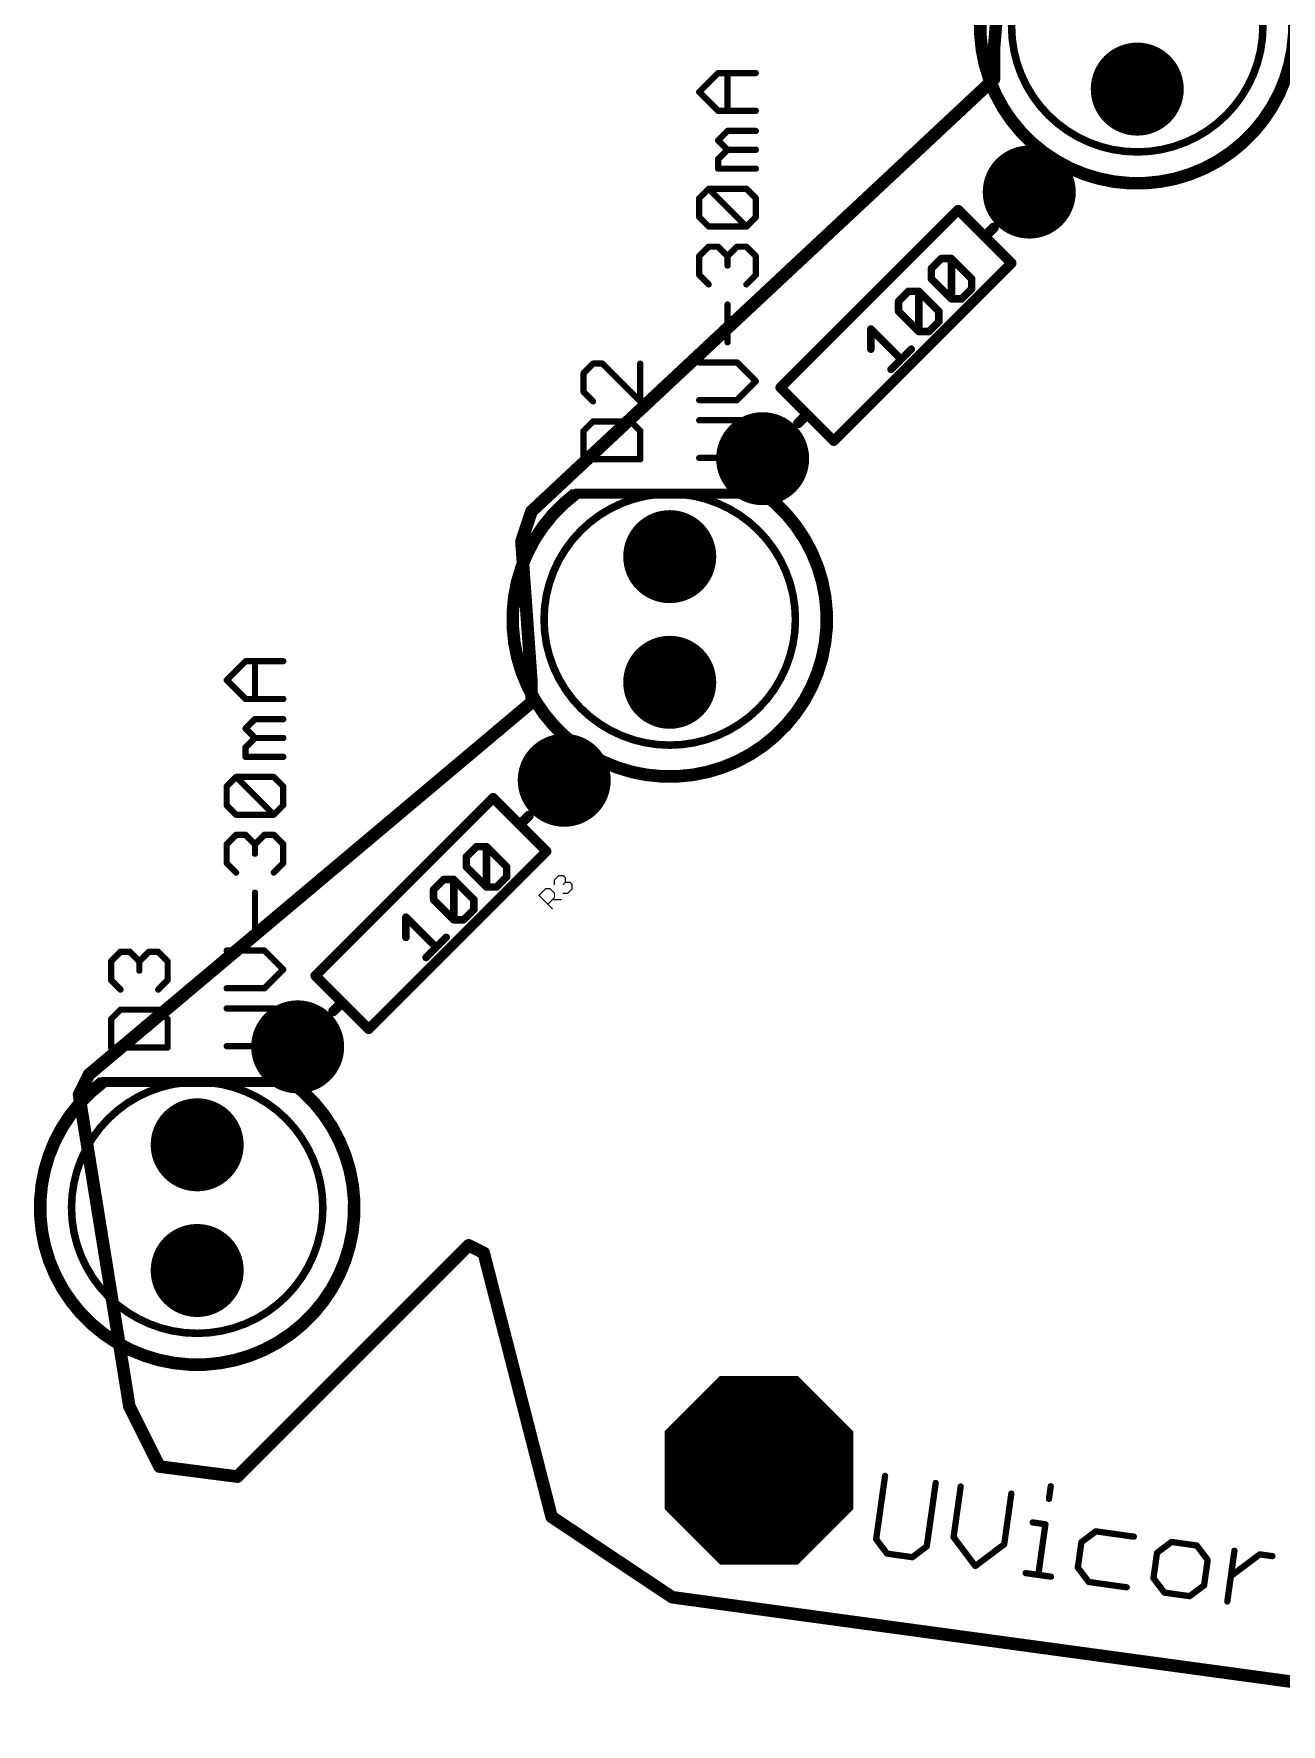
# Model space of a CAD drawing. Extents: x -0.04 to 2.24, y 0.03 to 2.73.
# Drawn here: x -0.036 to 0.957, y 0.035 to 1.38 of the extents above; entities that cross this region are included whole.
import ezdxf

# ---------------------------------------------------------------- set-up
doc = ezdxf.new("R2010")
doc.units = 0
for name, color, linetype in [('17', 82, 'CONTINUOUS'), ('20', 7, 'CONTINUOUS'), ('21', 253, 'CONTINUOUS'), ('25', 253, 'CONTINUOUS'), ('27', 253, 'CONTINUOUS')]:
    doc.layers.add(name, color=color, linetype=linetype)

# ---------------------------------------------------------------- blocks, each defined once
blk = doc.blocks.new('ROUNDP')
at = {"const_width": 0.5}
blk.add_lwpolyline([(0, -0.25, 1), (0, 0.25, 1), (0, -0.25)], format="xyb", dxfattribs=at)
blk = doc.blocks.new('OCTAGONP')
at = {"const_width": 0.5}
blk.add_lwpolyline([(-0.25, -0.103553), (-0.25, 0.103553), (-0.103553, 0.25), (0.103553, 0.25), (0.25, 0.103553), (0.25, -0.103553), (0.103553, -0.25), (-0.103553, -0.25), (-0.25, -0.103553), (-0.25, 0.103553)], dxfattribs=at)

msp = doc.modelspace()

# ---------------------------------------------------------------- linework, layer by layer
at = {"layer": '20', "const_width": 0.01}
for points in [[(0.728, 1.368), (0.736, 1.464)], [(0.728, 1.344), (0.728, 1.368)], [(0.36, 1), (0.728, 1.344)], [(0.352, 0.976), (0.36, 1)], [(0.36, 0.864), (0.352, 0.976)], [(0.36, 0.848), (0.36, 0.864)], [(0.008, 0.552), (0.36, 0.848)], [(0, 0.536), (0.008, 0.552)], [(0.04, 0.288), (0, 0.536)], [(0.31, 0.416), (0.126, 0.232)], [(0.322, 0.41), (0.31, 0.416)], [(0.376, 0.2), (0.322, 0.41)], [(0.064, 0.24), (0.04, 0.288)], [(0.126, 0.232), (0.064, 0.24)], [(0.472, 0.136), (0.376, 0.2)], [(1.176, 0.04), (0.472, 0.136)]]:
    msp.add_lwpolyline(points, dxfattribs=at)
at = {"layer": '20', "const_width": 0.005}
for points in [[(0.7305, 1.368, 1), (0.7255, 1.368)], [(0.725509, 1.368208, 1), (0.730491, 1.367792)], [(0.7255, 1.344, 1), (0.7305, 1.344)], [(0.729707, 1.342174, 1), (0.726293, 1.345826)], [(0.358293, 1.001826, 1), (0.361707, 0.998174)], [(0.362372, 0.999209, 1), (0.357628, 1.000791)], [(0.354494, 0.976178, 1), (0.349506, 0.975822)], [(0.349628, 0.976791, 1), (0.354372, 0.975209)], [(0.3625, 0.864, 1), (0.3575, 0.864)], [(0.357506, 0.863822, 1), (0.362494, 0.864178)], [(0.3575, 0.848, 1), (0.3625, 0.848)], [(0.361609, 0.846087, 1), (0.358391, 0.849913)], [(0.006391, 0.553913, 1), (0.009609, 0.550087)], [(0.010236, 0.550882, 1), (0.005764, 0.553118)], [(0.002468, 0.536398, 1), (-0.002468, 0.535602)], [(-0.002236, 0.537118, 1), (0.002236, 0.534882)], [(0.311118, 0.418236, 1), (0.308882, 0.413764)], [(0.311768, 0.414232, 1), (0.308232, 0.417768)], [(0.324421, 0.410623, 1), (0.319579, 0.409377)], [(0.320882, 0.407764, 1), (0.323118, 0.412236)], [(0.042236, 0.289118, 1), (0.037764, 0.286882)], [(0.037532, 0.287602, 1), (0.042468, 0.288398)], [(0.06432, 0.242479, 1), (0.06368, 0.237521)], [(0.061764, 0.238882, 1), (0.066236, 0.241118)], [(0.124232, 0.233768, 1), (0.127768, 0.230232)], [(0.12568, 0.229521, 1), (0.12632, 0.234479)], [(0.377387, 0.20208, 1), (0.374613, 0.19792)], [(0.373579, 0.199377, 1), (0.378421, 0.200623)], [(0.472338, 0.138477, 1), (0.471662, 0.133523)], [(0.470613, 0.13392, 1), (0.473387, 0.13808)]]:
    msp.add_lwpolyline(points, format="xyb", dxfattribs=at)
at = {"layer": '21'}
for points, const_width in [([(0.767, 1.486, 3), (0.917, 1.486)], 0.01), ([(0.842, 1.286, 1), (0.842, 1.486, 1), (0.842, 1.286)], 0.006), ([(0.700912, 1.241338, 1), (0.698083, 1.23851)], 0.004), ([(0.700912, 1.23851, 1), (0.698083, 1.241338)], 0.004), ([(0.729196, 1.224368, 1), (0.726368, 1.227196)], 0.004), ([(0.722125, 1.220125, 1), (0.719296, 1.217296)], 0.004), ([(0.719296, 1.220125, 1), (0.722125, 1.217296)], 0.004), ([(0.719296, 1.217296, 1), (0.722125, 1.220125)], 0.004), ([(0.686171, 1.202683, 1), (0.686171, 1.199683)], 0.003), ([(0.687232, 1.200122, 1), (0.68511, 1.202243)], 0.003), ([(0.695692, 1.201183, 1), (0.692692, 1.201183)], 0.003), ([(0.695252, 1.202243, 1), (0.693131, 1.200122)], 0.003), ([(0.694192, 1.199683, 1), (0.694192, 1.202683)], 0.003), ([(0.743338, 1.196083, 1), (0.74051, 1.198912)], 0.004), ([(0.74051, 1.196083, 1), (0.743338, 1.198912)], 0.004), ([(0.67965, 1.193162, 1), (0.67665, 1.193162)], 0.003), ([(0.67709, 1.194223, 1), (0.679211, 1.192101)], 0.003), ([(0.67665, 1.185141, 1), (0.67965, 1.185141)], 0.003), ([(0.679211, 1.186202, 1), (0.67709, 1.184081)], 0.003), ([(0.711733, 1.185141, 1), (0.708733, 1.185141)], 0.003), ([(0.709172, 1.184081, 1), (0.711294, 1.186202)], 0.003), ([(0.660127, 1.176639, 1), (0.660127, 1.173639)], 0.003), ([(0.661188, 1.174078, 1), (0.659067, 1.1762)], 0.003), ([(0.669209, 1.1762, 1), (0.667087, 1.174078)], 0.003), ([(0.669648, 1.175139, 1), (0.666648, 1.175139)], 0.003), ([(0.668148, 1.173639, 1), (0.668148, 1.176639)], 0.003), ([(0.694192, 1.1706, 1), (0.694192, 1.1676)], 0.003), ([(0.692692, 1.1691, 1), (0.695692, 1.1691)], 0.003), ([(0.693131, 1.168039, 1), (0.695252, 1.17016)], 0.003), ([(0.701152, 1.17016, 1), (0.703273, 1.168039)], 0.003), ([(0.702212, 1.1676, 1), (0.702212, 1.1706)], 0.003), ([(0.708733, 1.17712, 1), (0.711733, 1.17712)], 0.003), ([(0.711294, 1.17606, 1), (0.709172, 1.178181)], 0.003), ([(0.653607, 1.167118, 1), (0.650607, 1.167118)], 0.003), ([(0.651046, 1.168179, 1), (0.653167, 1.166058)], 0.003), ([(0.653167, 1.160158, 1), (0.651046, 1.158037)], 0.003), ([(0.650607, 1.159098, 1), (0.653607, 1.159098)], 0.003), ([(0.685689, 1.159098, 1), (0.682689, 1.159098)], 0.003), ([(0.683129, 1.158037, 1), (0.68525, 1.160158)], 0.003), ([(0.631573, 1.145085, 1), (0.628573, 1.145085)], 0.003), ([(0.631134, 1.146146, 1), (0.629013, 1.144024)], 0.003), ([(0.668148, 1.144556, 1), (0.668148, 1.141556)], 0.003), ([(0.666648, 1.143056, 1), (0.669648, 1.143056)], 0.003), ([(0.667087, 1.141995, 1), (0.669209, 1.144117)], 0.003), ([(0.675108, 1.144117, 1), (0.677229, 1.141995)], 0.003), ([(0.676169, 1.141556, 1), (0.676169, 1.144556)], 0.003), ([(0.682689, 1.151077, 1), (0.685689, 1.151077)], 0.003), ([(0.68525, 1.150016, 1), (0.683129, 1.152137)], 0.003), ([(0.628573, 1.129043, 1), (0.631573, 1.129043)], 0.003), ([(0.663217, 1.127983, 1), (0.661095, 1.130104)], 0.003), ([(0.653075, 1.119962, 1), (0.655196, 1.122083)], 0.003), ([(0.645054, 1.114063, 1), (0.647175, 1.111941)], 0.003), ([(0.55949, 1.099917, 1), (0.556662, 1.097088)], 0.004), ([(0.556662, 1.099917, 1), (0.55949, 1.097088)], 0.004), ([(0.580703, 1.078703, 1), (0.577875, 1.075875)], 0.004), ([(0.580703, 1.075875, 1), (0.577875, 1.078703)], 0.004), ([(0.577875, 1.075875, 1), (0.580703, 1.078703)], 0.004), ([(0.570804, 1.071632, 1), (0.573632, 1.068804)], 0.004), ([(0.599088, 1.05749, 1), (0.601917, 1.054662)], 0.004), ([(0.599088, 1.054662, 1), (0.601917, 1.05749)], 0.004), ([(0.395, 1.014, 3), (0.545, 1.014)], 0.01), ([(0.47, 0.814, 1), (0.47, 1.014, 1), (0.47, 0.814)], 0.006), ([(0.395, 1.016, 1), (0.395, 1.012)], 0.004), ([(0.545, 1.012, 1), (0.545, 1.016)], 0.004), ([(0.330912, 0.773338, 1), (0.328083, 0.77051)], 0.004), ([(0.330912, 0.77051, 1), (0.328083, 0.773338)], 0.004), ([(0.352125, 0.752125, 1), (0.349296, 0.749296)], 0.004), ([(0.349296, 0.752125, 1), (0.352125, 0.749296)], 0.004), ([(0.349296, 0.749296, 1), (0.352125, 0.752125)], 0.004), ([(0.359196, 0.756368, 1), (0.356368, 0.759196)], 0.004), ([(0.30965, 0.725162, 1), (0.30665, 0.725162)], 0.003), ([(0.30709, 0.726223, 1), (0.309211, 0.724101)], 0.003), ([(0.316171, 0.734683, 1), (0.316171, 0.731683)], 0.003), ([(0.317232, 0.732122, 1), (0.31511, 0.734243)], 0.003), ([(0.325692, 0.733183, 1), (0.322692, 0.733183)], 0.003), ([(0.325252, 0.734243, 1), (0.323131, 0.732122)], 0.003), ([(0.324192, 0.731683, 1), (0.324192, 0.734683)], 0.003), ([(0.373338, 0.728083, 1), (0.37051, 0.730912)], 0.004), ([(0.37051, 0.728083, 1), (0.373338, 0.730912)], 0.004), ([(0.30665, 0.717141, 1), (0.30965, 0.717141)], 0.003), ([(0.309211, 0.718202, 1), (0.30709, 0.716081)], 0.003), ([(0.341733, 0.717141, 1), (0.338733, 0.717141)], 0.003), ([(0.339172, 0.716081, 1), (0.341294, 0.718202)], 0.003), ([(0.283607, 0.699118, 1), (0.280607, 0.699118)], 0.003), ([(0.281046, 0.700179, 1), (0.283167, 0.698058)], 0.003), ([(0.290127, 0.708639, 1), (0.290127, 0.705639)], 0.003), ([(0.291188, 0.706078, 1), (0.289067, 0.7082)], 0.003), ([(0.299209, 0.7082, 1), (0.297087, 0.706078)], 0.003), ([(0.299648, 0.707139, 1), (0.296648, 0.707139)], 0.003), ([(0.298148, 0.705639, 1), (0.298148, 0.708639)], 0.003), ([(0.324192, 0.7026, 1), (0.324192, 0.6996)], 0.003), ([(0.322692, 0.7011, 1), (0.325692, 0.7011)], 0.003), ([(0.323131, 0.700039, 1), (0.325252, 0.70216)], 0.003), ([(0.331152, 0.70216, 1), (0.333273, 0.700039)], 0.003), ([(0.332212, 0.6996, 1), (0.332212, 0.7026)], 0.003), ([(0.338733, 0.70912, 1), (0.341733, 0.70912)], 0.003), ([(0.341294, 0.70806, 1), (0.339172, 0.710181)], 0.003), ([(0.283167, 0.692158, 1), (0.281046, 0.690037)], 0.003), ([(0.280607, 0.691098, 1), (0.283607, 0.691098)], 0.003), ([(0.315689, 0.691098, 1), (0.312689, 0.691098)], 0.003), ([(0.313129, 0.690037, 1), (0.31525, 0.692158)], 0.003), ([(0.31525, 0.682016, 1), (0.313129, 0.684137)], 0.003), ([(0.261573, 0.677085, 1), (0.258573, 0.677085)], 0.003), ([(0.261134, 0.678146, 1), (0.259013, 0.676024)], 0.003), ([(0.298148, 0.676556, 1), (0.298148, 0.673556)], 0.003), ([(0.296648, 0.675056, 1), (0.299648, 0.675056)], 0.003), ([(0.297087, 0.673995, 1), (0.299209, 0.676117)], 0.003), ([(0.305108, 0.676117, 1), (0.307229, 0.673995)], 0.003), ([(0.306169, 0.673556, 1), (0.306169, 0.676556)], 0.003), ([(0.312689, 0.683077, 1), (0.315689, 0.683077)], 0.003), ([(0.258573, 0.661043, 1), (0.261573, 0.661043)], 0.003), ([(0.293217, 0.659983, 1), (0.291095, 0.662104)], 0.003), ([(0.275054, 0.646063, 1), (0.277175, 0.643941)], 0.003), ([(0.283075, 0.651962, 1), (0.285196, 0.654083)], 0.003), ([(0.18949, 0.631917, 1), (0.186662, 0.629088)], 0.004), ([(0.186662, 0.631917, 1), (0.18949, 0.629088)], 0.004), ([(0.200804, 0.603632, 1), (0.203632, 0.600804)], 0.004), ([(0.210703, 0.610703, 1), (0.207875, 0.607875)], 0.004), ([(0.210703, 0.607875, 1), (0.207875, 0.610703)], 0.004), ([(0.207875, 0.607875, 1), (0.210703, 0.610703)], 0.004), ([(0.229088, 0.58949, 1), (0.231917, 0.586662)], 0.004), ([(0.229088, 0.586662, 1), (0.231917, 0.58949)], 0.004), ([(0.019, 0.546, 3), (0.169, 0.546)], 0.01), ([(0.094, 0.346, 1), (0.094, 0.546, 1), (0.094, 0.346)], 0.006), ([(0.019, 0.548, 1), (0.019, 0.544)], 0.004), ([(0.169, 0.544, 1), (0.169, 0.548)], 0.004), ([(0.642558, 0.232412, 1), (0.640083, 0.23276)], 0.0025), ([(0.682863, 0.226747, 1), (0.680388, 0.227095)], 0.0025), ([(0.702739, 0.223954, 1), (0.700263, 0.224302)], 0.0025), ([(0.743044, 0.218289, 1), (0.740568, 0.218637)], 0.0025), ([(0.77052, 0.214428, 1), (0.772995, 0.21408)], 0.0025), ([(0.774411, 0.224156, 1), (0.771936, 0.224504)], 0.0025), ([(0.759023, 0.196755, 1), (0.758675, 0.194279)], 0.0025), ([(0.770163, 0.193927, 1), (0.767687, 0.194275)], 0.0025), ([(0.768751, 0.192863, 1), (0.769099, 0.195339)], 0.0025), ([(0.809219, 0.1897, 1), (0.808871, 0.187225)], 0.0025), ([(0.809798, 0.187464, 1), (0.808293, 0.189461)], 0.0025), ([(0.635238, 0.182956, 1), (0.633241, 0.181452)], 0.0025), ([(0.633002, 0.182378, 1), (0.635478, 0.18203)], 0.0025), ([(0.673307, 0.176713, 1), (0.675783, 0.176365)], 0.0025), ([(0.675297, 0.175541, 1), (0.673793, 0.177538)], 0.0025), ([(0.696834, 0.184575, 1), (0.694838, 0.18307)], 0.0025), ([(0.694598, 0.183996, 1), (0.697074, 0.183648)], 0.0025), ([(0.734904, 0.178332, 1), (0.737379, 0.177984)], 0.0025), ([(0.736894, 0.177159, 1), (0.735389, 0.179156)], 0.0025), ([(0.796801, 0.180801, 1), (0.798305, 0.178804)], 0.0025), ([(0.798791, 0.179628, 1), (0.796315, 0.179976)], 0.0025), ([(0.8391, 0.182976, 1), (0.839448, 0.185452)], 0.0025), ([(0.8694, 0.181242, 1), (0.869052, 0.178767)], 0.0025), ([(0.869978, 0.179006, 1), (0.868473, 0.181003)], 0.0025), ([(0.890377, 0.177925, 1), (0.88838, 0.17642)], 0.0025), ([(0.889204, 0.175934, 1), (0.889552, 0.17841)], 0.0025), ([(0.920568, 0.172789, 1), (0.918092, 0.173137)], 0.0025), ([(0.643074, 0.171949, 1), (0.642726, 0.169474)], 0.0025), ([(0.641902, 0.169959, 1), (0.643898, 0.171464)], 0.0025), ([(0.6623, 0.168877, 1), (0.663805, 0.166881)], 0.0025), ([(0.662879, 0.166641, 1), (0.663227, 0.169117)], 0.0025), ([(0.712404, 0.161836, 1), (0.713909, 0.159839)], 0.0025), ([(0.712158, 0.160085, 1), (0.714155, 0.16159)], 0.0025), ([(0.795719, 0.160402, 1), (0.793722, 0.158897)], 0.0025), ([(0.856981, 0.172343, 1), (0.858486, 0.170346)], 0.0025), ([(0.858971, 0.17117, 1), (0.856495, 0.171518)], 0.0025), ([(0.899276, 0.165506, 1), (0.896801, 0.165854)], 0.0025), ([(0.89704, 0.164927, 1), (0.899037, 0.166432)], 0.0025), ([(0.939656, 0.171368, 1), (0.939308, 0.168893)], 0.0025), ([(0.940235, 0.169132, 1), (0.93873, 0.171129)], 0.0025), ([(0.949385, 0.167476, 1), (0.949733, 0.169952)], 0.0025), ([(0.753358, 0.15645, 1), (0.75301, 0.153974)], 0.0025), ([(0.762023, 0.15397, 1), (0.764498, 0.153622)], 0.0025), ([(0.773163, 0.151142, 1), (0.773511, 0.153617)], 0.0025), ([(0.793483, 0.159824, 1), (0.795958, 0.159476)], 0.0025), ([(0.803555, 0.149395, 1), (0.803207, 0.146919)], 0.0025), ([(0.802382, 0.147405, 1), (0.804379, 0.148909)], 0.0025), ([(0.855899, 0.151944, 1), (0.853903, 0.150439)], 0.0025), ([(0.853663, 0.151366, 1), (0.856139, 0.151018)], 0.0025), ([(0.895958, 0.144529, 1), (0.894454, 0.146525)], 0.0025), ([(0.915745, 0.153808, 1), (0.91725, 0.151812)], 0.0025), ([(0.833436, 0.142671, 1), (0.833784, 0.145147)], 0.0025), ([(0.863735, 0.140937, 1), (0.863387, 0.138461)], 0.0025), ([(0.862563, 0.138947, 1), (0.864559, 0.140451)], 0.0025), ([(0.882962, 0.137865, 1), (0.884466, 0.135869)], 0.0025), ([(0.88354, 0.135629, 1), (0.883888, 0.138105)], 0.0025), ([(0.893968, 0.145701, 1), (0.896444, 0.145353)], 0.0025), ([(0.912427, 0.132831, 1), (0.914903, 0.132484)], 0.0025)]:
    msp.add_lwpolyline(points, format="xyb", dxfattribs=dict(at, const_width=const_width))
for points, const_width in [([(0.558076, 1.098502), (0.699497, 1.239924)], 0.008), ([(0.699497, 1.239924), (0.720711, 1.218711)], 0.008), ([(0.720711, 1.218711), (0.727782, 1.225782)], 0.008), ([(0.720711, 1.218711), (0.741924, 1.197497)], 0.008), ([(0.741924, 1.197497), (0.600502, 1.056076)], 0.008), ([(0.67815, 1.193162), (0.686171, 1.201183)], 0.006), ([(0.686171, 1.201183), (0.694192, 1.201183)], 0.006), ([(0.694192, 1.201183), (0.710233, 1.185141)], 0.006), ([(0.694192, 1.1691), (0.694192, 1.201183)], 0.006), ([(0.67815, 1.185141), (0.67815, 1.193162)], 0.006), ([(0.694192, 1.1691), (0.67815, 1.185141)], 0.006), ([(0.710233, 1.185141), (0.710233, 1.17712)], 0.006), ([(0.652107, 1.167118), (0.660127, 1.175139)], 0.006), ([(0.660127, 1.175139), (0.668148, 1.175139)], 0.006), ([(0.668148, 1.175139), (0.684189, 1.159098)], 0.006), ([(0.668148, 1.143056), (0.668148, 1.175139)], 0.006), ([(0.702212, 1.1691), (0.694192, 1.1691)], 0.006), ([(0.710233, 1.17712), (0.702212, 1.1691)], 0.006), ([(0.652107, 1.159098), (0.652107, 1.167118)], 0.006), ([(0.668148, 1.143056), (0.652107, 1.159098)], 0.006), ([(0.684189, 1.159098), (0.684189, 1.151077)], 0.006), ([(0.630073, 1.129043), (0.630073, 1.145085)], 0.006), ([(0.630073, 1.145085), (0.654135, 1.121023)], 0.006), ([(0.676169, 1.143056), (0.668148, 1.143056)], 0.006), ([(0.684189, 1.151077), (0.676169, 1.143056)], 0.006), ([(0.646115, 1.113002), (0.662156, 1.129043)], 0.006), ([(0.579289, 1.077289), (0.558076, 1.098502)], 0.008), ([(0.579289, 1.077289), (0.572218, 1.070218)], 0.008), ([(0.600502, 1.056076), (0.579289, 1.077289)], 0.008), ([(0.545, 1.014), (0.395, 1.014)], 0.008), ([(0.188076, 0.630502), (0.329497, 0.771924)], 0.008), ([(0.329497, 0.771924), (0.350711, 0.750711)], 0.008), ([(0.350711, 0.750711), (0.357782, 0.757782)], 0.008), ([(0.350711, 0.750711), (0.371924, 0.729497)], 0.008), ([(0.371924, 0.729497), (0.230502, 0.588076)], 0.008), ([(0.30815, 0.725162), (0.316171, 0.733183)], 0.006), ([(0.30815, 0.717141), (0.30815, 0.725162)], 0.006), ([(0.316171, 0.733183), (0.324192, 0.733183)], 0.006), ([(0.324192, 0.733183), (0.340233, 0.717141)], 0.006), ([(0.324192, 0.7011), (0.324192, 0.733183)], 0.006), ([(0.324192, 0.7011), (0.30815, 0.717141)], 0.006), ([(0.340233, 0.717141), (0.340233, 0.70912)], 0.006), ([(0.282107, 0.699118), (0.290127, 0.707139)], 0.006), ([(0.282107, 0.691098), (0.282107, 0.699118)], 0.006), ([(0.290127, 0.707139), (0.298148, 0.707139)], 0.006), ([(0.298148, 0.707139), (0.314189, 0.691098)], 0.006), ([(0.298148, 0.675056), (0.298148, 0.707139)], 0.006), ([(0.332212, 0.7011), (0.324192, 0.7011)], 0.006), ([(0.340233, 0.70912), (0.332212, 0.7011)], 0.006), ([(0.298148, 0.675056), (0.282107, 0.691098)], 0.006), ([(0.314189, 0.683077), (0.306169, 0.675056)], 0.006), ([(0.314189, 0.691098), (0.314189, 0.683077)], 0.006), ([(0.260073, 0.661043), (0.260073, 0.677085)], 0.006), ([(0.260073, 0.677085), (0.284135, 0.653023)], 0.006), ([(0.306169, 0.675056), (0.298148, 0.675056)], 0.006), ([(0.276115, 0.645002), (0.292156, 0.661043)], 0.006), ([(0.209289, 0.609289), (0.188076, 0.630502)], 0.008), ([(0.209289, 0.609289), (0.202218, 0.602218)], 0.008), ([(0.230502, 0.588076), (0.209289, 0.609289)], 0.008), ([(0.169, 0.546), (0.019, 0.546)], 0.008), ([(0.64132, 0.232586), (0.63424, 0.182204)], 0.005), ([(0.674545, 0.176539), (0.681626, 0.226921)], 0.005), ([(0.701501, 0.224128), (0.695836, 0.183822)], 0.005), ([(0.736141, 0.178158), (0.741806, 0.218463)], 0.005), ([(0.773173, 0.22433), (0.771757, 0.214254)], 0.005), ([(0.758849, 0.195517), (0.768925, 0.194101)], 0.005), ([(0.768925, 0.194101), (0.763261, 0.153796)], 0.005), ([(0.809045, 0.188462), (0.797553, 0.179802)], 0.005), ([(0.839274, 0.184214), (0.809045, 0.188462)], 0.005), ([(0.63424, 0.182204), (0.6429, 0.170711)], 0.005), ([(0.663053, 0.167879), (0.674545, 0.176539)], 0.005), ([(0.695836, 0.183822), (0.713156, 0.160837)], 0.005), ([(0.713156, 0.160837), (0.736141, 0.178158)], 0.005), ([(0.797553, 0.179802), (0.794721, 0.15965)], 0.005), ([(0.869226, 0.180005), (0.857733, 0.171344)], 0.005), ([(0.889378, 0.177172), (0.869226, 0.180005)], 0.005), ([(0.898039, 0.16568), (0.889378, 0.177172)], 0.005), ([(0.913665, 0.132657), (0.91933, 0.172963)], 0.005), ([(0.6429, 0.170711), (0.663053, 0.167879)], 0.005), ([(0.794721, 0.15965), (0.803381, 0.148157)], 0.005), ([(0.857733, 0.171344), (0.854901, 0.151192)], 0.005), ([(0.895206, 0.145527), (0.898039, 0.16568)], 0.005), ([(0.916497, 0.15281), (0.939482, 0.17013)], 0.005), ([(0.939482, 0.17013), (0.949559, 0.168714)], 0.005), ([(0.753184, 0.155212), (0.773337, 0.15238)], 0.005), ([(0.803381, 0.148157), (0.83361, 0.143909)], 0.005), ([(0.854901, 0.151192), (0.863561, 0.139699)], 0.005), ([(0.883714, 0.136867), (0.895206, 0.145527)], 0.005), ([(0.863561, 0.139699), (0.883714, 0.136867)], 0.005)]:
    msp.add_lwpolyline(points, dxfattribs=dict(at, const_width=const_width))
at = {"layer": '25'}
for points, const_width in [([(0.408968, 1.117565), (0.401462, 1.110058)], 0.005), ([(0.416474, 1.117565), (0.408968, 1.117565)], 0.005), ([(0.4465, 1.087539), (0.416474, 1.117565)], 0.005), ([(0.4465, 1.117565), (0.4465, 1.087539)], 0.005), ([(0.401462, 1.110058), (0.401462, 1.095046)], 0.005), ([(0.401462, 1.095046), (0.408968, 1.087539)], 0.005), ([(0.408968, 1.071526), (0.401462, 1.064019)], 0.005), ([(0.401462, 1.064019), (0.401462, 1.0415)], 0.005), ([(0.438994, 1.071526), (0.408968, 1.071526)], 0.005), ([(0.4465, 1.064019), (0.438994, 1.071526)], 0.005), ([(0.4465, 1.0415), (0.4465, 1.064019)], 0.005), ([(0.401462, 1.0415), (0.4465, 1.0415)], 0.005), ([(0.365929, 0.694529), (0.371237, 0.699837)], 0.001), ([(0.371237, 0.699837), (0.374775, 0.699837)], 0.001), ([(0.374775, 0.699837), (0.378314, 0.696298)], 0.001), ([(0.378116, 0.706716), (0.381654, 0.710254)], 0.001), ([(0.378116, 0.703177), (0.378116, 0.706716)], 0.001), ([(0.381654, 0.710254), (0.385193, 0.710254)], 0.001), ([(0.385193, 0.710254), (0.386962, 0.708485)], 0.001), ([(0.386962, 0.704947), (0.385193, 0.703177)], 0.001), ([(0.386962, 0.708485), (0.386962, 0.704947)], 0.001), ([(0.386962, 0.704947), (0.3905, 0.704947)], 0.001), ([(0.39227, 0.699639), (0.388731, 0.6961)], 0.001), ([(0.3905, 0.704947), (0.39227, 0.703177)], 0.001), ([(0.39227, 0.703177), (0.39227, 0.699639)], 0.001), ([(0.376545, 0.683914), (0.365929, 0.694529)], 0.001), ([(0.378314, 0.69276), (0.373006, 0.687452)], 0.001), ([(0.376545, 0.690991), (0.383622, 0.690991)], 0.001), ([(0.378314, 0.696298), (0.378314, 0.69276)], 0.001), ([(0.388731, 0.6961), (0.385193, 0.6961)], 0.001), ([(0.025462, 0.642058), (0.032968, 0.649565)], 0.005), ([(0.032968, 0.649565), (0.040474, 0.649565)], 0.005), ([(0.040474, 0.649565), (0.047981, 0.642058)], 0.005), ([(0.047981, 0.642058), (0.055487, 0.649565)], 0.005), ([(0.055487, 0.649565), (0.062994, 0.649565)], 0.005), ([(0.062994, 0.649565), (0.0705, 0.642058)], 0.005), ([(0.025462, 0.627046), (0.025462, 0.642058)], 0.005), ([(0.047981, 0.642058), (0.047981, 0.634552)], 0.005), ([(0.0705, 0.642058), (0.0705, 0.627046)], 0.005), ([(0.032968, 0.619539), (0.025462, 0.627046)], 0.005), ([(0.0705, 0.627046), (0.062994, 0.619539)], 0.005), ([(0.032968, 0.603526), (0.025462, 0.596019)], 0.005), ([(0.062994, 0.603526), (0.032968, 0.603526)], 0.005), ([(0.0705, 0.596019), (0.062994, 0.603526)], 0.005), ([(0.025462, 0.596019), (0.025462, 0.5735)], 0.005), ([(0.0705, 0.5735), (0.0705, 0.596019)], 0.005), ([(0.025462, 0.5735), (0.0705, 0.5735)], 0.005)]:
    msp.add_lwpolyline(points, dxfattribs=dict(at, const_width=const_width))
for points, const_width in [([(0.408968, 1.118815, 1), (0.408968, 1.116315)], 0.0025), ([(0.409852, 1.116681, 1), (0.408084, 1.118449)], 0.0025), ([(0.417358, 1.118449, 1), (0.415591, 1.116681)], 0.0025), ([(0.416474, 1.116315, 1), (0.416474, 1.118815)], 0.0025), ([(0.44775, 1.117565, 1), (0.44525, 1.117565)], 0.0025), ([(0.402712, 1.110058, 1), (0.400212, 1.110058)], 0.0025), ([(0.400578, 1.110942, 1), (0.402345, 1.109175)], 0.0025), ([(0.402345, 1.09593, 1), (0.400578, 1.094162)], 0.0025), ([(0.400212, 1.095046, 1), (0.402712, 1.095046)], 0.0025), ([(0.408084, 1.086655, 1), (0.409852, 1.088423)], 0.0025), ([(0.445616, 1.086655, 1), (0.447384, 1.088423)], 0.0025), ([(0.44525, 1.087539, 1), (0.44775, 1.087539)], 0.0025), ([(0.402712, 1.064019, 1), (0.400212, 1.064019)], 0.0025), ([(0.400578, 1.064903, 1), (0.402345, 1.063135)], 0.0025), ([(0.408968, 1.072776, 1), (0.408968, 1.070276)], 0.0025), ([(0.409852, 1.070642, 1), (0.408084, 1.072409)], 0.0025), ([(0.439877, 1.072409, 1), (0.43811, 1.070642)], 0.0025), ([(0.438994, 1.070276, 1), (0.438994, 1.072776)], 0.0025), ([(0.44775, 1.064019, 1), (0.44525, 1.064019)], 0.0025), ([(0.445616, 1.063135, 1), (0.447384, 1.064903)], 0.0025), ([(0.401462, 1.04275, 1), (0.401462, 1.04025)], 0.0025), ([(0.400212, 1.0415, 1), (0.402712, 1.0415)], 0.0025), ([(0.44525, 1.0415, 1), (0.44775, 1.0415)], 0.0025), ([(0.4465, 1.04025, 1), (0.4465, 1.04275)], 0.0025), ([(0.371237, 0.700087, 1), (0.371237, 0.699587)], 0.0005), ([(0.371413, 0.69966, 1), (0.37106, 0.700014)], 0.0005), ([(0.374952, 0.700014, 1), (0.374598, 0.69966)], 0.0005), ([(0.374775, 0.699587, 1), (0.374775, 0.700087)], 0.0005), ([(0.378366, 0.706716, 1), (0.377866, 0.706716)], 0.0005), ([(0.377939, 0.706893, 1), (0.378292, 0.706539)], 0.0005), ([(0.377866, 0.703177, 1), (0.378366, 0.703177)], 0.0005), ([(0.381654, 0.710504, 1), (0.381654, 0.710004)], 0.0005), ([(0.381831, 0.710078, 1), (0.381477, 0.710431)], 0.0005), ([(0.385369, 0.710431, 1), (0.385016, 0.710078)], 0.0005), ([(0.385016, 0.703354, 1), (0.385369, 0.703001)], 0.0005), ([(0.385193, 0.710004, 1), (0.385193, 0.710504)], 0.0005), ([(0.387212, 0.708485, 1), (0.386712, 0.708485)], 0.0005), ([(0.386962, 0.705197, 1), (0.386962, 0.704697)], 0.0005), ([(0.386712, 0.704947, 1), (0.387212, 0.704947)], 0.0005), ([(0.386785, 0.708308, 1), (0.387139, 0.708662)], 0.0005), ([(0.387139, 0.70477, 1), (0.386785, 0.705123)], 0.0005), ([(0.390677, 0.705123, 1), (0.390324, 0.70477)], 0.0005), ([(0.3905, 0.704697, 1), (0.3905, 0.705197)], 0.0005), ([(0.39252, 0.703177, 1), (0.39202, 0.703177)], 0.0005), ([(0.39202, 0.699639, 1), (0.39252, 0.699639)], 0.0005), ([(0.392093, 0.703001, 1), (0.392446, 0.703354)], 0.0005), ([(0.392446, 0.699462, 1), (0.392093, 0.699816)], 0.0005), ([(0.366106, 0.694706, 1), (0.365752, 0.694352)], 0.0005), ([(0.365752, 0.694706, 1), (0.366106, 0.694352)], 0.0005), ([(0.372829, 0.687629, 1), (0.373183, 0.687275)], 0.0005), ([(0.376545, 0.691241, 1), (0.376545, 0.690741)], 0.0005), ([(0.378564, 0.696298, 1), (0.378064, 0.696298)], 0.0005), ([(0.378064, 0.69276, 1), (0.378564, 0.69276)], 0.0005), ([(0.378137, 0.696122, 1), (0.378491, 0.696475)], 0.0005), ([(0.378491, 0.692583, 1), (0.378137, 0.692937)], 0.0005), ([(0.383622, 0.690741, 1), (0.383622, 0.691241)], 0.0005), ([(0.385193, 0.69635, 1), (0.385193, 0.69585)], 0.0005), ([(0.388554, 0.696277, 1), (0.388908, 0.695923)], 0.0005), ([(0.388731, 0.69585, 1), (0.388731, 0.69635)], 0.0005), ([(0.376368, 0.683737, 1), (0.376721, 0.68409)], 0.0005), ([(0.032968, 0.650815, 1), (0.032968, 0.648315)], 0.0025), ([(0.033852, 0.648681, 1), (0.032084, 0.650449)], 0.0025), ([(0.041358, 0.650449, 1), (0.039591, 0.648681)], 0.0025), ([(0.040474, 0.648315, 1), (0.040474, 0.650815)], 0.0025), ([(0.055487, 0.650815, 1), (0.055487, 0.648315)], 0.0025), ([(0.056371, 0.648681, 1), (0.054603, 0.650449)], 0.0025), ([(0.063877, 0.650449, 1), (0.06211, 0.648681)], 0.0025), ([(0.062994, 0.648315, 1), (0.062994, 0.650815)], 0.0025), ([(0.026712, 0.642058, 1), (0.024212, 0.642058)], 0.0025), ([(0.024578, 0.642942, 1), (0.026345, 0.641175)], 0.0025), ([(0.049231, 0.642058, 1), (0.046731, 0.642058)], 0.0025), ([(0.047097, 0.642942, 1), (0.048865, 0.641175)], 0.0025), ([(0.046731, 0.634552, 1), (0.049231, 0.634552)], 0.0025), ([(0.047097, 0.641175, 1), (0.048865, 0.642942)], 0.0025), ([(0.07175, 0.642058, 1), (0.06925, 0.642058)], 0.0025), ([(0.069616, 0.641175, 1), (0.071384, 0.642942)], 0.0025), ([(0.026345, 0.62793, 1), (0.024578, 0.626162)], 0.0025), ([(0.024212, 0.627046, 1), (0.026712, 0.627046)], 0.0025), ([(0.032084, 0.618655, 1), (0.033852, 0.620423)], 0.0025), ([(0.06211, 0.620423, 1), (0.063877, 0.618655)], 0.0025), ([(0.06925, 0.627046, 1), (0.07175, 0.627046)], 0.0025), ([(0.071384, 0.626162, 1), (0.069616, 0.62793)], 0.0025), ([(0.032968, 0.604776, 1), (0.032968, 0.602276)], 0.0025), ([(0.033852, 0.602642, 1), (0.032084, 0.604409)], 0.0025), ([(0.063877, 0.604409, 1), (0.06211, 0.602642)], 0.0025), ([(0.062994, 0.602276, 1), (0.062994, 0.604776)], 0.0025), ([(0.026712, 0.596019, 1), (0.024212, 0.596019)], 0.0025), ([(0.024578, 0.596903, 1), (0.026345, 0.595135)], 0.0025), ([(0.07175, 0.596019, 1), (0.06925, 0.596019)], 0.0025), ([(0.069616, 0.595135, 1), (0.071384, 0.596903)], 0.0025), ([(0.025462, 0.57475, 1), (0.025462, 0.57225)], 0.0025), ([(0.024212, 0.5735, 1), (0.026712, 0.5735)], 0.0025), ([(0.06925, 0.5735, 1), (0.07175, 0.5735)], 0.0025), ([(0.0705, 0.57225, 1), (0.0705, 0.57475)], 0.0025)]:
    msp.add_lwpolyline(points, format="xyb", dxfattribs=dict(at, const_width=const_width))
at = {"layer": '27', "const_width": 0.005}
for points in [[(0.493462, 1.333748), (0.508474, 1.348761)], [(0.508474, 1.348761), (0.5385, 1.348761)], [(0.515981, 1.318735), (0.515981, 1.348761)], [(0.508474, 1.318735), (0.493462, 1.333748)], [(0.5385, 1.318735), (0.508474, 1.318735)], [(0.508474, 1.295215), (0.515981, 1.302722)], [(0.515981, 1.302722), (0.5385, 1.302722)], [(0.515981, 1.287709), (0.508474, 1.295215)], [(0.508474, 1.280203), (0.515981, 1.287709)], [(0.508474, 1.272696), (0.508474, 1.280203)], [(0.515981, 1.287709), (0.5385, 1.287709)], [(0.5385, 1.272696), (0.508474, 1.272696)], [(0.493462, 1.249176), (0.500968, 1.256683)], [(0.493462, 1.234163), (0.493462, 1.249176)], [(0.500968, 1.256683), (0.530994, 1.256683)], [(0.530994, 1.226657), (0.500968, 1.256683)], [(0.530994, 1.256683), (0.5385, 1.249176)], [(0.5385, 1.249176), (0.5385, 1.234163)], [(0.500968, 1.226657), (0.493462, 1.234163)], [(0.530994, 1.226657), (0.500968, 1.226657)], [(0.5385, 1.234163), (0.530994, 1.226657)], [(0.493462, 1.203137), (0.500968, 1.210643)], [(0.500968, 1.210643), (0.508474, 1.210643)], [(0.508474, 1.210643), (0.515981, 1.203137)], [(0.515981, 1.203137), (0.523487, 1.210643)], [(0.523487, 1.210643), (0.530994, 1.210643)], [(0.530994, 1.210643), (0.5385, 1.203137)], [(0.493462, 1.188124), (0.493462, 1.203137)], [(0.515981, 1.203137), (0.515981, 1.195631)], [(0.5385, 1.203137), (0.5385, 1.188124)], [(0.500968, 1.180618), (0.493462, 1.188124)], [(0.5385, 1.188124), (0.530994, 1.180618)], [(0.515981, 1.134578), (0.515981, 1.164604)], [(0.523487, 1.118565), (0.493462, 1.118565)], [(0.5385, 1.103552), (0.523487, 1.118565)], [(0.523487, 1.088539), (0.5385, 1.103552)], [(0.493462, 1.088539), (0.523487, 1.088539)], [(0.530994, 1.072526), (0.493462, 1.072526)], [(0.5385, 1.065019), (0.530994, 1.072526)], [(0.5385, 1.050006), (0.5385, 1.065019)], [(0.530994, 1.0425), (0.5385, 1.050006)], [(0.493462, 1.0425), (0.530994, 1.0425)], [(0.117462, 0.865748), (0.132474, 0.880761)], [(0.132474, 0.880761), (0.1625, 0.880761)], [(0.139981, 0.850735), (0.139981, 0.880761)], [(0.132474, 0.850735), (0.117462, 0.865748)], [(0.1625, 0.850735), (0.132474, 0.850735)], [(0.132474, 0.827215), (0.139981, 0.834722)], [(0.139981, 0.834722), (0.1625, 0.834722)], [(0.139981, 0.819709), (0.132474, 0.827215)], [(0.132474, 0.812203), (0.139981, 0.819709)], [(0.139981, 0.819709), (0.1625, 0.819709)], [(0.132474, 0.804696), (0.132474, 0.812203)], [(0.1625, 0.804696), (0.132474, 0.804696)], [(0.117462, 0.781176), (0.124968, 0.788683)], [(0.117462, 0.766163), (0.117462, 0.781176)], [(0.124968, 0.788683), (0.154994, 0.788683)], [(0.154994, 0.758657), (0.124968, 0.788683)], [(0.154994, 0.788683), (0.1625, 0.781176)], [(0.1625, 0.781176), (0.1625, 0.766163)], [(0.124968, 0.758657), (0.117462, 0.766163)], [(0.1625, 0.766163), (0.154994, 0.758657)], [(0.154994, 0.758657), (0.124968, 0.758657)], [(0.117462, 0.735137), (0.124968, 0.742643)], [(0.124968, 0.742643), (0.132474, 0.742643)], [(0.132474, 0.742643), (0.139981, 0.735137)], [(0.139981, 0.735137), (0.147487, 0.742643)], [(0.147487, 0.742643), (0.154994, 0.742643)], [(0.154994, 0.742643), (0.1625, 0.735137)], [(0.117462, 0.720124), (0.117462, 0.735137)], [(0.139981, 0.735137), (0.139981, 0.727631)], [(0.1625, 0.735137), (0.1625, 0.720124)], [(0.124968, 0.712618), (0.117462, 0.720124)], [(0.1625, 0.720124), (0.154994, 0.712618)], [(0.139981, 0.666578), (0.139981, 0.696604)], [(0.147487, 0.650565), (0.117462, 0.650565)], [(0.1625, 0.635552), (0.147487, 0.650565)], [(0.147487, 0.620539), (0.1625, 0.635552)], [(0.117462, 0.620539), (0.147487, 0.620539)], [(0.154994, 0.604526), (0.117462, 0.604526)], [(0.1625, 0.597019), (0.154994, 0.604526)], [(0.1625, 0.582006), (0.1625, 0.597019)], [(0.154994, 0.5745), (0.1625, 0.582006)], [(0.117462, 0.5745), (0.154994, 0.5745)]]:
    msp.add_lwpolyline(points, dxfattribs=at)
at = {"layer": '27', "const_width": 0.0025}
for points in [[(0.508474, 1.350011, 1), (0.508474, 1.347511)], [(0.509358, 1.347877, 1), (0.507591, 1.349645)], [(0.517231, 1.348761, 1), (0.514731, 1.348761)], [(0.5385, 1.347511, 1), (0.5385, 1.350011)], [(0.494345, 1.334632, 1), (0.492578, 1.332864)], [(0.492578, 1.334632, 1), (0.494345, 1.332864)], [(0.508474, 1.319985, 1), (0.508474, 1.317485)], [(0.507591, 1.317852, 1), (0.509358, 1.319619)], [(0.514731, 1.318735, 1), (0.517231, 1.318735)], [(0.5385, 1.317485, 1), (0.5385, 1.319985)], [(0.515981, 1.303972, 1), (0.515981, 1.301472)], [(0.516865, 1.301838, 1), (0.515097, 1.303606)], [(0.5385, 1.301472, 1), (0.5385, 1.303972)], [(0.509358, 1.296099, 1), (0.507591, 1.294332)], [(0.507591, 1.296099, 1), (0.509358, 1.294332)], [(0.509724, 1.280203, 1), (0.507224, 1.280203)], [(0.507591, 1.281087, 1), (0.509358, 1.279319)], [(0.515981, 1.288959, 1), (0.515981, 1.286459)], [(0.516865, 1.286825, 1), (0.515097, 1.288593)], [(0.515097, 1.286825, 1), (0.516865, 1.288593)], [(0.5385, 1.286459, 1), (0.5385, 1.288959)], [(0.508474, 1.273946, 1), (0.508474, 1.271446)], [(0.507224, 1.272696, 1), (0.509724, 1.272696)], [(0.5385, 1.271446, 1), (0.5385, 1.273946)], [(0.494712, 1.249176, 1), (0.492212, 1.249176)], [(0.492578, 1.25006, 1), (0.494345, 1.248292)], [(0.500968, 1.257933, 1), (0.500968, 1.255433)], [(0.501852, 1.257566, 1), (0.500084, 1.255799)], [(0.501852, 1.255799, 1), (0.500084, 1.257566)], [(0.531877, 1.257566, 1), (0.53011, 1.255799)], [(0.530994, 1.255433, 1), (0.530994, 1.257933)], [(0.53975, 1.249176, 1), (0.53725, 1.249176)], [(0.537616, 1.248292, 1), (0.539384, 1.25006)], [(0.494345, 1.235047, 1), (0.492578, 1.23328)], [(0.492212, 1.234163, 1), (0.494712, 1.234163)], [(0.500968, 1.227907, 1), (0.500968, 1.225407)], [(0.500084, 1.225773, 1), (0.501852, 1.227541)], [(0.53011, 1.227541, 1), (0.531877, 1.225773)], [(0.53011, 1.225773, 1), (0.531877, 1.227541)], [(0.530994, 1.225407, 1), (0.530994, 1.227907)], [(0.53725, 1.234163, 1), (0.53975, 1.234163)], [(0.539384, 1.23328, 1), (0.537616, 1.235047)], [(0.500968, 1.211893, 1), (0.500968, 1.209393)], [(0.501852, 1.209759, 1), (0.500084, 1.211527)], [(0.509358, 1.211527, 1), (0.507591, 1.209759)], [(0.508474, 1.209393, 1), (0.508474, 1.211893)], [(0.523487, 1.211893, 1), (0.523487, 1.209393)], [(0.524371, 1.209759, 1), (0.522603, 1.211527)], [(0.531877, 1.211527, 1), (0.53011, 1.209759)], [(0.530994, 1.209393, 1), (0.530994, 1.211893)], [(0.494712, 1.203137, 1), (0.492212, 1.203137)], [(0.492578, 1.204021, 1), (0.494345, 1.202253)], [(0.517231, 1.203137, 1), (0.514731, 1.203137)], [(0.515097, 1.204021, 1), (0.516865, 1.202253)], [(0.515097, 1.202253, 1), (0.516865, 1.204021)], [(0.53975, 1.203137, 1), (0.53725, 1.203137)], [(0.537616, 1.202253, 1), (0.539384, 1.204021)], [(0.494345, 1.189008, 1), (0.492578, 1.18724)], [(0.492212, 1.188124, 1), (0.494712, 1.188124)], [(0.514731, 1.195631, 1), (0.517231, 1.195631)], [(0.53725, 1.188124, 1), (0.53975, 1.188124)], [(0.539384, 1.18724, 1), (0.537616, 1.189008)], [(0.500084, 1.179734, 1), (0.501852, 1.181502)], [(0.53011, 1.181502, 1), (0.531877, 1.179734)], [(0.517231, 1.164604, 1), (0.514731, 1.164604)], [(0.514731, 1.134578, 1), (0.517231, 1.134578)], [(0.493462, 1.119815, 1), (0.493462, 1.117315)], [(0.524371, 1.119449, 1), (0.522603, 1.117681)], [(0.523487, 1.117315, 1), (0.523487, 1.119815)], [(0.539384, 1.102668, 1), (0.537616, 1.104436)], [(0.537616, 1.102668, 1), (0.539384, 1.104436)], [(0.493462, 1.089789, 1), (0.493462, 1.087289)], [(0.522603, 1.089423, 1), (0.524371, 1.087655)], [(0.523487, 1.087289, 1), (0.523487, 1.089789)], [(0.493462, 1.073776, 1), (0.493462, 1.071276)], [(0.531877, 1.073409, 1), (0.53011, 1.071642)], [(0.530994, 1.071276, 1), (0.530994, 1.073776)], [(0.53975, 1.065019, 1), (0.53725, 1.065019)], [(0.537616, 1.064135, 1), (0.539384, 1.065903)], [(0.53725, 1.050006, 1), (0.53975, 1.050006)], [(0.539384, 1.049123, 1), (0.537616, 1.05089)], [(0.493462, 1.04375, 1), (0.493462, 1.04125)], [(0.53011, 1.043384, 1), (0.531877, 1.041616)], [(0.530994, 1.04125, 1), (0.530994, 1.04375)], [(0.132474, 0.882011, 1), (0.132474, 0.879511)], [(0.133358, 0.879877, 1), (0.131591, 0.881645)], [(0.141231, 0.880761, 1), (0.138731, 0.880761)], [(0.1625, 0.879511, 1), (0.1625, 0.882011)], [(0.118345, 0.866632, 1), (0.116578, 0.864864)], [(0.116578, 0.866632, 1), (0.118345, 0.864864)], [(0.132474, 0.851985, 1), (0.132474, 0.849485)], [(0.131591, 0.849852, 1), (0.133358, 0.851619)], [(0.138731, 0.850735, 1), (0.141231, 0.850735)], [(0.1625, 0.849485, 1), (0.1625, 0.851985)], [(0.139981, 0.835972, 1), (0.139981, 0.833472)], [(0.140865, 0.833838, 1), (0.139097, 0.835606)], [(0.1625, 0.833472, 1), (0.1625, 0.835972)], [(0.133358, 0.828099, 1), (0.131591, 0.826332)], [(0.131591, 0.828099, 1), (0.133358, 0.826332)], [(0.139981, 0.820959, 1), (0.139981, 0.818459)], [(0.140865, 0.818825, 1), (0.139097, 0.820593)], [(0.139097, 0.818825, 1), (0.140865, 0.820593)], [(0.1625, 0.818459, 1), (0.1625, 0.820959)], [(0.133724, 0.812203, 1), (0.131224, 0.812203)], [(0.132474, 0.805946, 1), (0.132474, 0.803446)], [(0.131591, 0.813087, 1), (0.133358, 0.811319)], [(0.1625, 0.803446, 1), (0.1625, 0.805946)], [(0.131224, 0.804696, 1), (0.133724, 0.804696)], [(0.118712, 0.781176, 1), (0.116212, 0.781176)], [(0.116578, 0.78206, 1), (0.118345, 0.780292)], [(0.124968, 0.789933, 1), (0.124968, 0.787433)], [(0.125852, 0.789566, 1), (0.124084, 0.787799)], [(0.125852, 0.787799, 1), (0.124084, 0.789566)], [(0.155877, 0.789566, 1), (0.15411, 0.787799)], [(0.154994, 0.787433, 1), (0.154994, 0.789933)], [(0.16375, 0.781176, 1), (0.16125, 0.781176)], [(0.161616, 0.780292, 1), (0.163384, 0.78206)], [(0.118345, 0.767047, 1), (0.116578, 0.76528)], [(0.116212, 0.766163, 1), (0.118712, 0.766163)], [(0.16125, 0.766163, 1), (0.16375, 0.766163)], [(0.163384, 0.76528, 1), (0.161616, 0.767047)], [(0.124968, 0.759907, 1), (0.124968, 0.757407)], [(0.124084, 0.757773, 1), (0.125852, 0.759541)], [(0.15411, 0.759541, 1), (0.155877, 0.757773)], [(0.15411, 0.757773, 1), (0.155877, 0.759541)], [(0.154994, 0.757407, 1), (0.154994, 0.759907)], [(0.124968, 0.743893, 1), (0.124968, 0.741393)], [(0.125852, 0.741759, 1), (0.124084, 0.743527)], [(0.133358, 0.743527, 1), (0.131591, 0.741759)], [(0.132474, 0.741393, 1), (0.132474, 0.743893)], [(0.147487, 0.743893, 1), (0.147487, 0.741393)], [(0.148371, 0.741759, 1), (0.146603, 0.743527)], [(0.155877, 0.743527, 1), (0.15411, 0.741759)], [(0.154994, 0.741393, 1), (0.154994, 0.743893)], [(0.118712, 0.735137, 1), (0.116212, 0.735137)], [(0.116578, 0.736021, 1), (0.118345, 0.734253)], [(0.141231, 0.735137, 1), (0.138731, 0.735137)], [(0.139097, 0.736021, 1), (0.140865, 0.734253)], [(0.138731, 0.727631, 1), (0.141231, 0.727631)], [(0.139097, 0.734253, 1), (0.140865, 0.736021)], [(0.16375, 0.735137, 1), (0.16125, 0.735137)], [(0.161616, 0.734253, 1), (0.163384, 0.736021)], [(0.118345, 0.721008, 1), (0.116578, 0.71924)], [(0.116212, 0.720124, 1), (0.118712, 0.720124)], [(0.124084, 0.711734, 1), (0.125852, 0.713502)], [(0.15411, 0.713502, 1), (0.155877, 0.711734)], [(0.16125, 0.720124, 1), (0.16375, 0.720124)], [(0.163384, 0.71924, 1), (0.161616, 0.721008)], [(0.141231, 0.696604, 1), (0.138731, 0.696604)], [(0.138731, 0.666578, 1), (0.141231, 0.666578)], [(0.117462, 0.651815, 1), (0.117462, 0.649315)], [(0.148371, 0.651449, 1), (0.146603, 0.649681)], [(0.147487, 0.649315, 1), (0.147487, 0.651815)], [(0.163384, 0.634668, 1), (0.161616, 0.636436)], [(0.161616, 0.634668, 1), (0.163384, 0.636436)], [(0.117462, 0.621789, 1), (0.117462, 0.619289)], [(0.146603, 0.621423, 1), (0.148371, 0.619655)], [(0.147487, 0.619289, 1), (0.147487, 0.621789)], [(0.117462, 0.605776, 1), (0.117462, 0.603276)], [(0.155877, 0.605409, 1), (0.15411, 0.603642)], [(0.154994, 0.603276, 1), (0.154994, 0.605776)], [(0.16375, 0.597019, 1), (0.16125, 0.597019)], [(0.161616, 0.596135, 1), (0.163384, 0.597903)], [(0.16125, 0.582006, 1), (0.16375, 0.582006)], [(0.163384, 0.581123, 1), (0.161616, 0.58289)], [(0.117462, 0.57575, 1), (0.117462, 0.57325)], [(0.15411, 0.575384, 1), (0.155877, 0.573616)], [(0.154994, 0.57325, 1), (0.154994, 0.57575)]]:
    msp.add_lwpolyline(points, format="xyb", dxfattribs=at)

# ---------------------------------------------------------------- block references
at = {"layer": '17'}
for name, p, xscale, yscale, rotation in [('ROUNDP', (0.842, 1.336), 0.074, 0.074, 90), ('ROUNDP', (0.842, 1.336), 0.074, 0.074, 90), ('ROUNDP', (0.756066, 1.254066), 0.074, 0.074, 225), ('ROUNDP', (0.756066, 1.254066), 0.074, 0.074, 225), ('ROUNDP', (0.543934, 1.041934), 0.074, 0.074, 225), ('ROUNDP', (0.543934, 1.041934), 0.074, 0.074, 225), ('ROUNDP', (0.47, 0.964), 0.074, 0.074, 90), ('ROUNDP', (0.47, 0.964), 0.074, 0.074, 90), ('ROUNDP', (0.47, 0.864), 0.074, 0.074, 90), ('ROUNDP', (0.47, 0.864), 0.074, 0.074, 90), ('ROUNDP', (0.386066, 0.786066), 0.074, 0.074, 225), ('ROUNDP', (0.386066, 0.786066), 0.074, 0.074, 225), ('ROUNDP', (0.173934, 0.573934), 0.074, 0.074, 225), ('ROUNDP', (0.173934, 0.573934), 0.074, 0.074, 225), ('ROUNDP', (0.094, 0.496), 0.074, 0.074, 90), ('ROUNDP', (0.094, 0.496), 0.074, 0.074, 90), ('ROUNDP', (0.094, 0.396), 0.074, 0.074, 90), ('ROUNDP', (0.094, 0.396), 0.074, 0.074, 90), ('OCTAGONP', (0.541015, 0.237015), 0.15, 0.15, 225), ('OCTAGONP', (0.541015, 0.237015), 0.15, 0.15, 225)]:
    msp.add_blockref(name, p, dxfattribs=dict(at, xscale=xscale, yscale=yscale, rotation=rotation))

doc.saveas('drawing.dxf')
